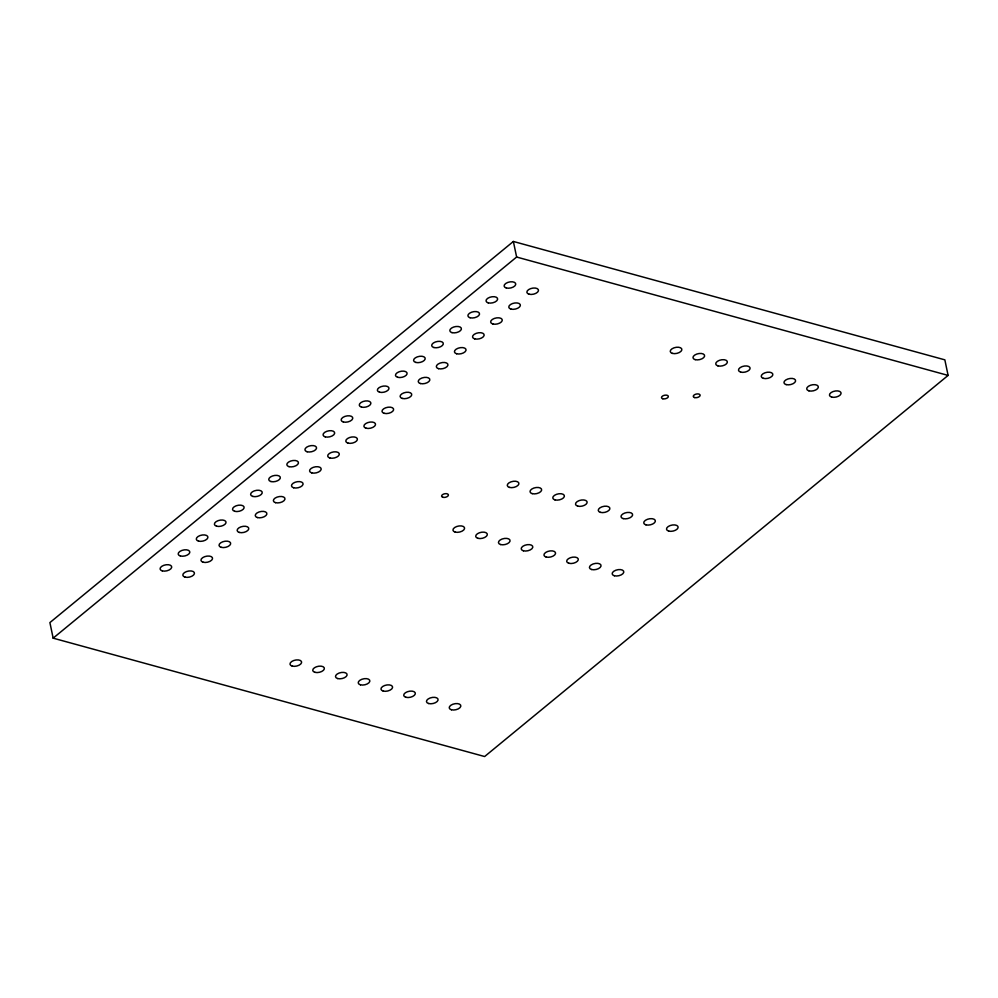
<?xml version="1.0" encoding="UTF-8"?>
<svg xmlns="http://www.w3.org/2000/svg" width="998" height="998" viewBox="0 0 998 998"><rect width="100%" height="100%" fill="white"/><g stroke="black" fill="none" stroke-linecap="round" stroke-linejoin="round"><path stroke-width="1.5" d="M513.371 241.466L49.9 622.59L53.156 638.159L484.629 756.534L948.1 375.41L944.844 359.841L513.371 241.466L516.627 257.035L53.156 638.159M516.627 257.035L948.1 375.41M442.863 497.291A3.493 1.809 -11.8 0 0 448.389 495.295A3.493 1.809 -11.8 0 0 443.736 494.022A3.493 1.809 -11.8 0 0 442.863 497.291M694.571 397.566A3.493 1.809 -11.8 0 0 700.109 395.557A3.493 1.809 -11.8 0 0 695.456 394.285A3.493 1.809 -11.8 0 0 694.571 397.566M662.772 398.763A3.493 1.809 -11.8 0 0 668.311 396.767A3.493 1.809 -11.8 0 0 663.658 395.495A3.493 1.809 -11.8 0 0 662.772 398.763M162.275 570.881A5.901 3.056 -11.8 0 0 171.656 567.488A5.901 3.056 -11.8 0 0 163.772 565.33A5.901 3.056 -11.8 0 0 162.275 570.881M185.029 577.118A5.901 3.056 -11.8 0 0 194.398 573.725A5.901 3.056 -11.8 0 0 186.514 571.567A5.901 3.056 -11.8 0 0 185.029 577.118M180.388 555.986A5.901 3.056 -11.8 0 0 189.757 552.605A5.901 3.056 -11.8 0 0 181.873 550.434A5.901 3.056 -11.8 0 0 180.388 555.986M203.13 562.223A5.901 3.056 -11.8 0 0 212.499 558.843A5.901 3.056 -11.8 0 0 204.627 556.684A5.901 3.056 -11.8 0 0 203.13 562.223M198.49 541.103A5.901 3.056 -11.8 0 0 207.858 537.71A5.901 3.056 -11.8 0 0 199.987 535.552A5.901 3.056 -11.8 0 0 198.49 541.103M221.232 547.341A5.901 3.056 -11.8 0 0 230.613 543.947A5.901 3.056 -11.8 0 0 222.729 541.789A5.901 3.056 -11.8 0 0 221.232 547.341M216.603 526.208A5.901 3.056 -11.8 0 0 225.972 522.827A5.901 3.056 -11.8 0 0 218.088 520.657A5.901 3.056 -11.8 0 0 216.603 526.208M239.345 532.445A5.901 3.056 -11.8 0 0 248.714 529.065A5.901 3.056 -11.8 0 0 240.842 526.894A5.901 3.056 -11.8 0 0 239.345 532.445M234.705 511.313A5.901 3.056 -11.8 0 0 244.073 507.932A5.901 3.056 -11.8 0 0 236.202 505.774A5.901 3.056 -11.8 0 0 234.705 511.313M257.447 517.563A5.901 3.056 -11.8 0 0 266.828 514.17A5.901 3.056 -11.8 0 0 258.944 512.011A5.901 3.056 -11.8 0 0 257.447 517.563M252.818 496.43A5.901 3.056 -11.8 0 0 262.187 493.037A5.901 3.056 -11.8 0 0 254.303 490.879A5.901 3.056 -11.8 0 0 252.818 496.43M275.56 502.668A5.901 3.056 -11.8 0 0 284.929 499.287A5.901 3.056 -11.8 0 0 277.057 497.116A5.901 3.056 -11.8 0 0 275.56 502.668M270.92 481.535A5.901 3.056 -11.8 0 0 280.288 478.154A5.901 3.056 -11.8 0 0 272.417 475.996A5.901 3.056 -11.8 0 0 270.92 481.535M293.662 487.773A5.901 3.056 -11.8 0 0 303.043 484.392A5.901 3.056 -11.8 0 0 295.159 482.234A5.901 3.056 -11.8 0 0 293.662 487.773M289.033 466.652A5.901 3.056 -11.8 0 0 298.402 463.259A5.901 3.056 -11.8 0 0 290.518 461.101A5.901 3.056 -11.8 0 0 289.033 466.652M311.775 472.89A5.901 3.056 -11.8 0 0 321.144 469.497A5.901 3.056 -11.8 0 0 313.272 467.338A5.901 3.056 -11.8 0 0 311.775 472.89M307.135 451.757A5.901 3.056 -11.8 0 0 316.503 448.376A5.901 3.056 -11.8 0 0 308.632 446.206A5.901 3.056 -11.8 0 0 307.135 451.757M329.876 457.995A5.901 3.056 -11.8 0 0 339.258 454.614A5.901 3.056 -11.8 0 0 331.373 452.456A5.901 3.056 -11.8 0 0 329.876 457.995M325.248 436.862A5.901 3.056 -11.8 0 0 334.617 433.481A5.901 3.056 -11.8 0 0 326.733 431.323A5.901 3.056 -11.8 0 0 325.248 436.862M347.99 443.112A5.901 3.056 -11.8 0 0 357.359 439.719A5.901 3.056 -11.8 0 0 349.487 437.561A5.901 3.056 -11.8 0 0 347.99 443.112M343.349 421.979A5.901 3.056 -11.8 0 0 352.718 418.586A5.901 3.056 -11.8 0 0 344.846 416.428A5.901 3.056 -11.8 0 0 343.349 421.979M366.091 428.217A5.901 3.056 -11.8 0 0 375.473 424.836A5.901 3.056 -11.8 0 0 367.588 422.665A5.901 3.056 -11.8 0 0 366.091 428.217M361.463 407.084A5.901 3.056 -11.8 0 0 370.832 403.703A5.901 3.056 -11.8 0 0 362.948 401.545A5.901 3.056 -11.8 0 0 361.463 407.084M384.205 413.334A5.901 3.056 -11.8 0 0 393.574 409.941A5.901 3.056 -11.8 0 0 385.69 407.783A5.901 3.056 -11.8 0 0 384.205 413.334M379.564 392.202A5.901 3.056 -11.8 0 0 388.933 388.808A5.901 3.056 -11.8 0 0 381.061 386.65A5.901 3.056 -11.8 0 0 379.564 392.202M402.306 398.439A5.901 3.056 -11.8 0 0 411.687 395.046A5.901 3.056 -11.8 0 0 403.803 392.888A5.901 3.056 -11.8 0 0 402.306 398.439M397.678 377.306A5.901 3.056 -11.8 0 0 407.047 373.926A5.901 3.056 -11.8 0 0 399.163 371.755A5.901 3.056 -11.8 0 0 397.678 377.306M420.42 383.544A5.901 3.056 -11.8 0 0 429.789 380.163A5.901 3.056 -11.8 0 0 421.904 378.005A5.901 3.056 -11.8 0 0 420.42 383.544M415.779 362.424A5.901 3.056 -11.8 0 0 425.148 359.031A5.901 3.056 -11.8 0 0 417.276 356.872A5.901 3.056 -11.8 0 0 415.779 362.424M438.521 368.661A5.901 3.056 -11.8 0 0 447.902 365.268A5.901 3.056 -11.8 0 0 440.018 363.11A5.901 3.056 -11.8 0 0 438.521 368.661M433.893 347.529A5.901 3.056 -11.8 0 0 443.262 344.148A5.901 3.056 -11.8 0 0 435.377 341.977A5.901 3.056 -11.8 0 0 433.893 347.529M456.635 353.766A5.901 3.056 -11.8 0 0 466.004 350.385A5.901 3.056 -11.8 0 0 458.119 348.215A5.901 3.056 -11.8 0 0 456.635 353.766M451.994 332.633A5.901 3.056 -11.8 0 0 461.363 329.253A5.901 3.056 -11.8 0 0 453.491 327.094A5.901 3.056 -11.8 0 0 451.994 332.633M474.736 338.883A5.901 3.056 -11.8 0 0 484.105 335.49A5.901 3.056 -11.8 0 0 476.233 333.332A5.901 3.056 -11.8 0 0 474.736 338.883M470.095 317.751A5.901 3.056 -11.8 0 0 479.477 314.358A5.901 3.056 -11.8 0 0 471.592 312.199A5.901 3.056 -11.8 0 0 470.095 317.751M492.85 323.988A5.901 3.056 -11.8 0 0 502.219 320.608A5.901 3.056 -11.8 0 0 494.334 318.437A5.901 3.056 -11.8 0 0 492.85 323.988M488.209 302.856A5.901 3.056 -11.8 0 0 497.578 299.475A5.901 3.056 -11.8 0 0 489.706 297.317A5.901 3.056 -11.8 0 0 488.209 302.856M510.951 309.093A5.901 3.056 -11.8 0 0 520.32 305.712A5.901 3.056 -11.8 0 0 512.448 303.554A5.901 3.056 -11.8 0 0 510.951 309.093M506.31 287.973A5.901 3.056 -11.8 0 0 515.692 284.58A5.901 3.056 -11.8 0 0 507.807 282.422A5.901 3.056 -11.8 0 0 506.31 287.973M529.065 294.21A5.901 3.056 -11.8 0 0 538.433 290.817A5.901 3.056 -11.8 0 0 530.549 288.659A5.901 3.056 -11.8 0 0 529.065 294.21M668.685 531.086A5.901 3.056 -11.8 0 0 678.066 527.705A5.901 3.056 -11.8 0 0 670.182 525.547A5.901 3.056 -11.8 0 0 668.685 531.086M645.943 524.848A5.901 3.056 -11.8 0 0 655.312 521.467A5.901 3.056 -11.8 0 0 647.44 519.297A5.901 3.056 -11.8 0 0 645.943 524.848M623.201 518.611A5.901 3.056 -11.8 0 0 632.57 515.217A5.901 3.056 -11.8 0 0 624.698 513.059A5.901 3.056 -11.8 0 0 623.201 518.611M600.459 512.373A5.901 3.056 -11.8 0 0 609.828 508.98A5.901 3.056 -11.8 0 0 601.944 506.822A5.901 3.056 -11.8 0 0 600.459 512.373M577.717 506.136A5.901 3.056 -11.8 0 0 587.086 502.743A5.901 3.056 -11.8 0 0 579.202 500.584A5.901 3.056 -11.8 0 0 577.717 506.136M554.963 499.886A5.901 3.056 -11.8 0 0 564.344 496.505A5.901 3.056 -11.8 0 0 556.46 494.347A5.901 3.056 -11.8 0 0 554.963 499.886M532.221 493.648A5.901 3.056 -11.8 0 0 541.59 490.268A5.901 3.056 -11.8 0 0 533.718 488.097A5.901 3.056 -11.8 0 0 532.221 493.648M509.479 487.411A5.901 3.056 -11.8 0 0 518.848 484.03A5.901 3.056 -11.8 0 0 510.964 481.859A5.901 3.056 -11.8 0 0 509.479 487.411M672.44 353.404A5.901 3.056 -11.8 0 0 681.809 350.011A5.901 3.056 -11.8 0 0 673.937 347.853A5.901 3.056 -11.8 0 0 672.44 353.404M695.182 359.642A5.901 3.056 -11.8 0 0 704.563 356.249A5.901 3.056 -11.8 0 0 696.679 354.09A5.901 3.056 -11.8 0 0 695.182 359.642M717.936 365.879A5.901 3.056 -11.8 0 0 727.305 362.499A5.901 3.056 -11.8 0 0 719.421 360.328A5.901 3.056 -11.8 0 0 717.936 365.879M740.678 372.117A5.901 3.056 -11.8 0 0 750.047 368.736A5.901 3.056 -11.8 0 0 742.175 366.578A5.901 3.056 -11.8 0 0 740.678 372.117M763.42 378.354A5.901 3.056 -11.8 0 0 772.789 374.974A5.901 3.056 -11.8 0 0 764.917 372.815A5.901 3.056 -11.8 0 0 763.42 378.354M786.162 384.604A5.901 3.056 -11.8 0 0 795.543 381.211A5.901 3.056 -11.8 0 0 787.659 379.053A5.901 3.056 -11.8 0 0 786.162 384.604M808.916 390.842A5.901 3.056 -11.8 0 0 818.285 387.449A5.901 3.056 -11.8 0 0 810.401 385.29A5.901 3.056 -11.8 0 0 808.916 390.842M831.658 397.079A5.901 3.056 -11.8 0 0 841.027 393.699A5.901 3.056 -11.8 0 0 833.143 391.528A5.901 3.056 -11.8 0 0 831.658 397.079M451.408 709.765A5.901 3.056 -11.8 0 0 460.777 706.384A5.901 3.056 -11.8 0 0 452.892 704.226A5.901 3.056 -11.8 0 0 451.408 709.765M428.653 703.528A5.901 3.056 -11.8 0 0 438.035 700.147A5.901 3.056 -11.8 0 0 430.15 697.976A5.901 3.056 -11.8 0 0 428.653 703.528M405.912 697.29A5.901 3.056 -11.8 0 0 415.28 693.909A5.901 3.056 -11.8 0 0 407.409 691.739A5.901 3.056 -11.8 0 0 405.912 697.29M383.17 691.053A5.901 3.056 -11.8 0 0 392.538 687.659A5.901 3.056 -11.8 0 0 384.667 685.501A5.901 3.056 -11.8 0 0 383.17 691.053M360.428 684.815A5.901 3.056 -11.8 0 0 369.796 681.422A5.901 3.056 -11.8 0 0 361.912 679.264A5.901 3.056 -11.8 0 0 360.428 684.815M337.686 678.565A5.901 3.056 -11.8 0 0 347.055 675.184A5.901 3.056 -11.8 0 0 339.17 673.026A5.901 3.056 -11.8 0 0 337.686 678.565M314.931 672.328A5.901 3.056 -11.8 0 0 324.313 668.947A5.901 3.056 -11.8 0 0 316.428 666.776A5.901 3.056 -11.8 0 0 314.931 672.328M292.189 666.09A5.901 3.056 -11.8 0 0 301.558 662.709A5.901 3.056 -11.8 0 0 293.686 660.539A5.901 3.056 -11.8 0 0 292.189 666.09M455.15 532.084A5.901 3.056 -11.8 0 0 464.532 528.691A5.901 3.056 -11.8 0 0 456.647 526.532A5.901 3.056 -11.8 0 0 455.15 532.084M477.905 538.321A5.901 3.056 -11.8 0 0 487.274 534.928A5.901 3.056 -11.8 0 0 479.389 532.77A5.901 3.056 -11.8 0 0 477.905 538.321M500.647 544.559A5.901 3.056 -11.8 0 0 510.015 541.178A5.901 3.056 -11.8 0 0 502.144 539.007A5.901 3.056 -11.8 0 0 500.647 544.559M523.389 550.796A5.901 3.056 -11.8 0 0 532.757 547.415A5.901 3.056 -11.8 0 0 524.886 545.257A5.901 3.056 -11.8 0 0 523.389 550.796M546.131 557.034A5.901 3.056 -11.8 0 0 555.512 553.653A5.901 3.056 -11.8 0 0 547.628 551.495A5.901 3.056 -11.8 0 0 546.131 557.034M568.885 563.284A5.901 3.056 -11.8 0 0 578.254 559.89A5.901 3.056 -11.8 0 0 570.369 557.732A5.901 3.056 -11.8 0 0 568.885 563.284M591.627 569.521A5.901 3.056 -11.8 0 0 600.996 566.128A5.901 3.056 -11.8 0 0 593.111 563.97A5.901 3.056 -11.8 0 0 591.627 569.521M614.369 575.759A5.901 3.056 -11.8 0 0 623.738 572.378A5.901 3.056 -11.8 0 0 615.866 570.207A5.901 3.056 -11.8 0 0 614.369 575.759"/></g></svg>
